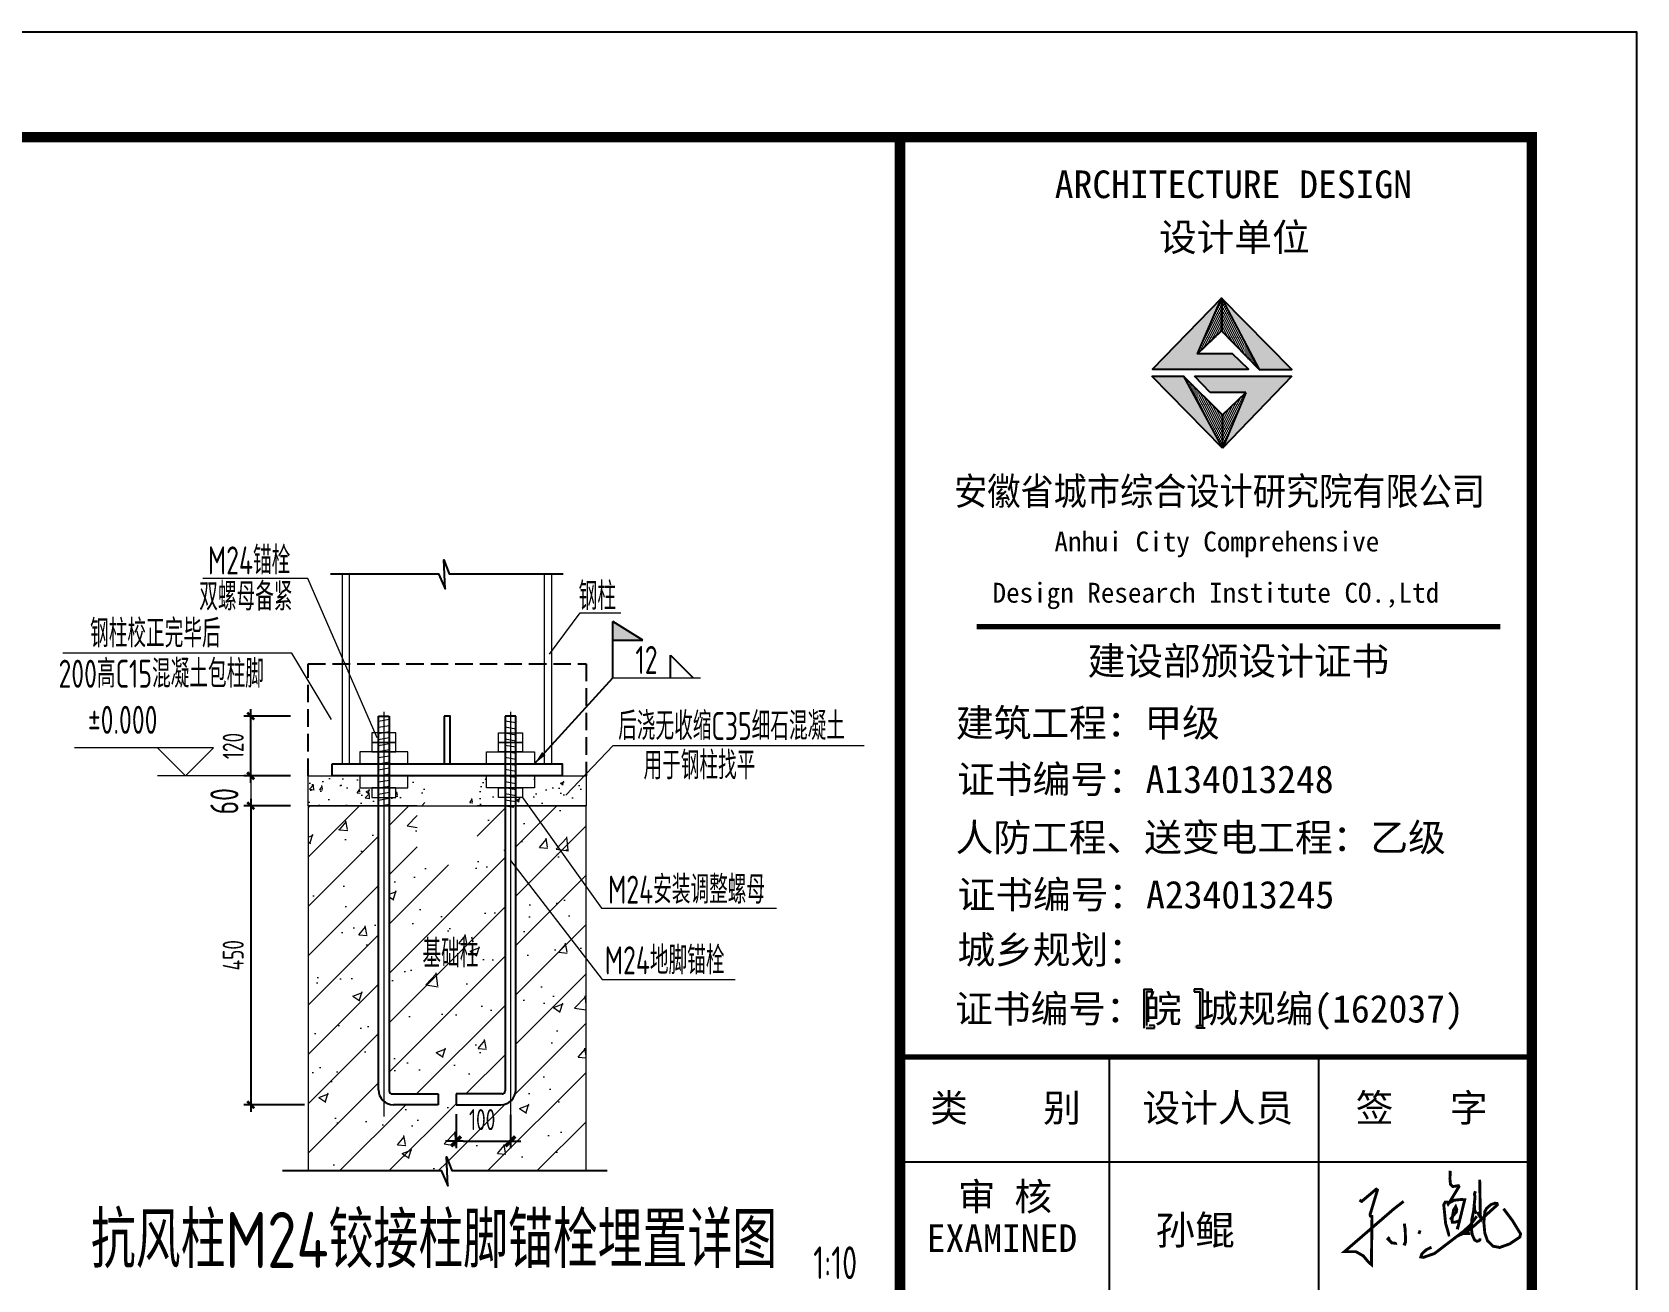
# Model space of a CAD drawing. Extents: x 69728788 to 150163257, y 20675998 to 43663798.
# Drawn here: x 75132102 to 75162631, y 21616544 to 21640288 of the extents above; entities that cross this region are included whole.
import ezdxf
from ezdxf.enums import TextEntityAlignment as Align

# ---------------------------------------------------------------- set-up
doc = ezdxf.new("R2010")
doc.units = 0
doc.header["$LTSCALE"] = 1000
doc.header["$MEASUREMENT"] = 0
doc.linetypes.add('DASH', pattern=[0.35, 0.25, -0.1])
doc.linetypes.add('HIDDEN', pattern=[0.375, 0.25, -0.125])
doc.layers.get('0').update_dxf_attribs({"linetype": 'CONTINUOUS'})
doc.layers.get('DEFPOINTS').update_dxf_attribs({"linetype": 'CONTINUOUS'})
for name, color, linetype in [('03', 3, 'CONTINUOUS'), ('AXIS', 3, 'CONTINUOUS'), ('BOLT', 2, 'CONTINUOUS'), ('DIM', 3, 'CONTINUOUS'), ('PUB_TITLE', 4, 'CONTINUOUS'), ('TEXT', 7, 'CONTINUOUS'), ('THIN', 7, 'CONTINUOUS'), ('WELD', 7, 'CONTINUOUS'), ('图框', 253, 'CONTINUOUS'), ('引线', 254, 'CONTINUOUS'), ('虚线', 5, 'HIDDEN'), ('钢柱', 3, 'CONTINUOUS')]:
    doc.layers.add(name, color=color, linetype=linetype)
for name, color, linetype, lineweight in [('修改', 7, 'CONTINUOUS', 20), ('加强板', 3, 'CONTINUOUS', 20), ('填满-深', 8, 'CONTINUOUS', 5), ('砼柱', 7, 'CONTINUOUS', 20)]:
    doc.layers.add(name, color=color, linetype=linetype, lineweight=lineweight)
doc.styles.add('STYLE-黑体', font='simhei.ttf')
doc.styles.add('TSSD_Dimension', font='Tssdeng.shx', dxfattribs={"width": 0.699999988079071, "bigfont": 'hztxt.shx'})
doc.styles.add('TSSD_Label', font='tssdeng.shx', dxfattribs={"width": 0.6, "bigfont": 'hztxt.shx'})
doc.styles.add('TSSD_Rein', font='atssdeng.shx', dxfattribs={"width": 0.7, "bigfont": 'atssdchn.shx'})
doc.styles.add('黑体', font='simhei.ttf', dxfattribs={"width": 0.6, "height": 4.3})
doc.dimstyles.new('TSSD_100_100', dxfattribs={"dimtxt": 300, "dimasz": 100, "dimexe": 100, "dimexo": 250, "dimgap": 100, "dimtad": 1, "dimdec": 0, "dimzin": 0, "dimdsep": 46, "dimtxsty": 'TSSD_Dimension', "dimblk": '_tsdbk', "dimcen": 0, "dimclrt": 7, "dimadec": 0, "dimazin": 0, "dimtfac": 1, "dimtdec": 0, "dimtix": 1, "dimtmove": 2, "dimatfit": 3, "dimldrblk": '_tsdbk', "dimfxl": 250, "dimtolj": 1, "dimtzin": 0, "dimarcsym": 0})
doc.dimstyles.new('TSSD_20_100', dxfattribs={"dimtxt": 300, "dimasz": 100, "dimexe": 100, "dimexo": 250, "dimgap": 100, "dimtad": 1, "dimdec": 0, "dimlfac": 0.2, "dimzin": 0, "dimdsep": 46, "dimtxsty": 'TSSD_Dimension', "dimblk": 'ARCHTICK', "dimcen": 0, "dimdle": 100, "dimclrt": 7, "dimadec": 0, "dimazin": 0, "dimtfac": 1, "dimtdec": 0, "dimtix": 1, "dimtmove": 2, "dimatfit": 3, "dimfxl": 1, "dimtolj": 1, "dimtzin": 0, "dimarcsym": 0})
doc.dimstyles.new('TSSD_LEADER_STYLE_200.0', dxfattribs={"dimtxt": 0.18, "dimasz": 200, "dimexe": 0.18, "dimexo": 0.0625, "dimgap": 0.09, "dimtad": 0, "dimtih": 1, "dimtoh": 1, "dimdec": 4, "dimzin": 0, "dimdsep": 46, "dimtxsty": 'Standard', "dimcen": 0.09, "dimadec": 0, "dimazin": 0, "dimtfac": 1, "dimtdec": 4, "dimtofl": 0, "dimtmove": 0, "dimatfit": 3, "dimfxl": 1, "dimtolj": 1, "dimtzin": 0, "dimarcsym": 0})

# ---------------------------------------------------------------- blocks, each defined once
blk = doc.blocks.new('5555')
at = {"layer": '修改', "color": 1, "const_width": 750}
for points in [[(2546225.128871572, -869415.0987408231), (2546141.102509155, -871490.1371774294), (2546284.330992023, -872921.410141282), (2546892.334469817, -873483.3129399905), (2547353.264729666, -873420.8582020712), (2548329.811880596, -873264.7209573236), (2548329.811880596, -873264.7209573236), (2548464.209919769, -873530.2525809142), (2546131.167971875, -877394.5140056061), (2545699.682896825, -878021.6853183531), (2545454.521105718, -877482.7100089564), (2544954.390337309, -877482.7100089564), (2544541.043860286, -878174.9943888097), (2545023.858338366, -883014.9570130524), (2545889.146739246, -886025.8859699176), (2545889.146739246, -886025.8859699176), (2546172.918959669, -885987.8236020074)], [(2553841.712714696, -871685.9709826235), (2554033.630802725, -881466.8714121189), (2553202.757736531, -880090.5018781718)], [(2522716.089985067, -876986.1925094603), (2523307.492297866, -877328.9636606799), (2527056.984897212, -874161.2858033846), (2527376.342238323, -874397.679526087), (2525673.102701562, -880071.1323371718), (2525460.198191654, -880673.9368766602), (2525566.650446608, -881146.7245886978), (2525968.804434211, -881229.4623516488), (2525824.479925247, -893690.9310112626), (2525037.580440252, -893023.2813706492), (2523701.337347358, -891420.9221265242), (2521815.748917816, -890352.6828081958), (2518816.625057738, -890352.6828081958), (2531693.697944357, -879226.3382520479), (2534158.324682527, -877327.246012072)], [(2552743.89102529, -874686.9068081356), (2552477.803318474, -875484.605005505), (2552640.412216528, -876060.7203998977), (2552270.846853451, -879812.8563258006), (2551827.230002685, -881933.6278898332), (2551664.621104631, -884134.6839282662), (2551930.708235196, -885995.9796332504), (2552522.01373812, -887310.7044597764), (2553108.426308557, -887653.5230716376), (2553572.864773915, -887566.5023857452), (2553913.936339725, -887283.685223253), (2553928.450329891, -886921.0989875959)], [(2545915.42543435, -877708.0996619796), (2547247.797284701, -877031.9762971216), (2549109.548011012, -876828.2789568849), (2549965.681539864, -876909.7579463061), (2549748.250592001, -877819.6056394179), (2548171.307606037, -884205.4314800637), (2547736.44628656, -884096.7930052571)], [(2546228.02049037, -882073.4002787969), (2547016.207316216, -880959.8552454483), (2547777.214769362, -880131.4862751251), (2547899.51964152, -879411.7560462409), (2547627.731100753, -878692.025817357), (2547070.56490912, -879588.2936344597), (2546679.285321344, -882105.3951503206), (2546772.680344266, -882758.7004786383), (2547299.697174501, -882758.7004786383), (2548473.810232478, -882398.7157793778), (2548609.208857113, -882432.1516914675)], [(2548009.160888955, -886338.0458174198), (2549639.246705314, -885612.810943908), (2550404.415830632, -885303.3185012266), (2552444.866063145, -883610.213444121), (2556118.744386803, -880300.1965903642), (2558144.014111254, -878475.50988853), (2558428.461100386, -878219.2345726164), (2558316.026042269, -877868.4789015313), (2557803.299041238, -877796.4275152581), (2556785.856632668, -878148.6782630249), (2555672.277983436, -879093.350068483), (2555191.596780125, -879933.9481529638), (2554914.940085592, -882770.8394709036), (2555166.401433634, -885531.2895598689), (2555870.338888599, -887541.1178750235), (2557316.813855358, -888942.3391873236), (2559020.931595995, -889257.6935524895), (2561621.289237883, -888324.2448555699), (2564234.269619859, -886570.874649239), (2564423.61590743, -885738.3390078825), (2562327.152517882, -882312.9482677259), (2560017.126541769, -879222.4755424261)], [(2552455.62953499, -877936.7883628492), (2552509.277476926, -879437.5623700793), (2552792.673406581, -880161.8893487306), (2553010.670231219, -880428.7469373208)], [(2534323.010959172, -883064.9026723565), (2534567.762460805, -884613.9004241575), (2534661.001320177, -887828.3619421783), (2534462.868960105, -888399.0454928206), (2534008.330457072, -888247.6396474128)], [(2538420.5863491, -884840.2700861001), (2538097.405594134, -885744.5355545525)], [(2541378.553910623, -889202.5021591415), (2540053.359244833, -889824.0925803932), (2538845.359272744, -890950.1621570606), (2538601.956194384, -891715.8894798597), (2539269.060949008, -891823.9922893366), (2542159.538196942, -890817.5584580181), (2549532.613508091, -885171.4192460869), (2551341.503160833, -883541.341387559), (2553085.788932541, -881168.8519129255)], [(2530557.466360378, -886583.2728086025), (2530114.582498673, -887060.7833877299), (2531093.589081455, -888062.3911650586), (2532235.762947825, -888202.1502223815), (2532235.762947825, -888202.1502223815), (2532398.19147986, -888110.6637034351)], [(2548009.160888955, -886338.0458174198), (2549639.246705314, -885612.810943908), (2550577.489415287, -885631.0163660285), (2551433.749718976, -885694.735210134)]]:
    blk.add_lwpolyline(points, dxfattribs=at)
blk = doc.blocks.new('_ArchTick')
at = {"color": 0, "linetype": 'ByBlock', "const_width": 0.4}
blk.add_lwpolyline([(-0.5, -0.5), (0.5, 0.5)], dxfattribs=at)
blk = doc.blocks.new('*D7738')
at = {"layer": 'DEFPOINTS', "color": 0}
for p in [(75135717.90055422, 21623108.47186024), (75134899.99094222, 21618841.80519358), (75135918.43388756, 21618841.80519358)]:
    blk.add_point(p, dxfattribs=at)
at = {"layer": 'DIM', "color": 0, "lineweight": -2}
for p, q in [((75135467.90055422, 21623108.47186024), (75134799.99094222, 21623108.47186024)), ((75134899.99094222, 21623208.47186024), (75134899.99094222, 21618741.80519358)), ((75135668.43388756, 21618841.80519358), (75134799.99094222, 21618841.80519358))]:
    blk.add_line(p, q, dxfattribs=at)
at = {"layer": 'DIM', "color": 0, "lineweight": -2, "xscale": 100, "yscale": 100, "zscale": 100}
for p, rotation in [((75134899.99094222, 21623108.47186024), 90), ((75134899.99094222, 21618841.80519358), 270)]:
    blk.add_blockref('_ArchTick', p, dxfattribs=dict(at, rotation=rotation))
at = {"layer": 'DIM', "color": 7, "lineweight": 9, "insert": (75134649.99094222, 21620975.13852692), "char_height": 300, "attachment_point": 5, "rotation": 90, "style": 'TSSD_Dimension'}
blk.add_mtext('\\A1;450', dxfattribs=at)
blk = doc.blocks.new('*D7739')
at = {"layer": 'DEFPOINTS', "color": 0}
for p in [(75134899.99094222, 21624388.47186024), (75135717.90055422, 21624388.47186024), (75135717.90055422, 21623535.13852691)]:
    blk.add_point(p, dxfattribs=at)
at = {"layer": 'DIM', "color": 0, "lineweight": -2}
for p, q in [((75134899.99094222, 21623435.13852691), (75134899.99094222, 21624488.47186024)), ((75135467.90055422, 21624388.47186024), (75134799.99094222, 21624388.47186024)), ((75135467.90055422, 21623535.13852691), (75134799.99094222, 21623535.13852691))]:
    blk.add_line(p, q, dxfattribs=at)
at = {"layer": 'DIM', "color": 0, "lineweight": -2, "xscale": 100, "yscale": 100, "zscale": 100}
for p, rotation in [((75134899.99094222, 21624388.47186024), 90), ((75134899.99094222, 21623535.13852691), 270)]:
    blk.add_blockref('_ArchTick', p, dxfattribs=dict(at, rotation=rotation))
at = {"layer": 'DIM', "color": 7, "lineweight": 9, "insert": (75134649.99094222, 21623961.80519358), "char_height": 300, "attachment_point": 5, "rotation": 90, "style": 'TSSD_Dimension'}
blk.add_mtext('\\A1;120', dxfattribs=at)
blk = doc.blocks.new('_tsdbk')
blk.add_line((-1, 0), (1.5, 0))
at = {"const_width": 0.5}
blk.add_lwpolyline([(-0.7000000000000001, -0.7000000000000001), (0.7000000000000001, 0.7000000000000001)], dxfattribs=at)
blk = doc.blocks.new('*D7740')
at = {"layer": 'DEFPOINTS', "color": 0}
for p in [(75137828.33453931, 21618956.87833239), (75138604.86787264, 21618948.77214104), (75138604.86787264, 21618320.28739681)]:
    blk.add_point(p, dxfattribs=at)
at = {"layer": 'DIM', "color": 0, "lineweight": -2}
for p, q in [((75137828.33453931, 21618706.87833239), (75137828.33453931, 21618220.28739681)), ((75138604.86787264, 21618698.77214104), (75138604.86787264, 21618220.28739681)), ((75137928.33453931, 21618320.28739681), (75138504.86787264, 21618320.28739681))]:
    blk.add_line(p, q, dxfattribs=at)
at = {"layer": 'DIM', "color": 0, "lineweight": -2, "xscale": 100, "yscale": 100, "zscale": 100, "rotation": 180}
blk.add_blockref('_tsdbk', (75137828.33453931, 21618320.28739681), dxfattribs=at)
at = {"layer": 'DIM', "color": 0, "lineweight": -2, "xscale": 100, "yscale": 100, "zscale": 100}
blk.add_blockref('_tsdbk', (75138604.86787264, 21618320.28739681), dxfattribs=at)
at = {"layer": 'DIM', "color": 7, "lineweight": 9, "insert": (75138201.58884117, 21618629.70843975), "char_height": 300, "attachment_point": 5, "style": 'TSSD_Dimension'}
blk.add_mtext('\\A1;100', dxfattribs=at)
blk = doc.blocks.new('_WELD001')
at = {"linetype": 'ByBlock'}
h = blk.add_hatch(color=0, dxfattribs=at)
h.paths.add_polyline_path([(0.8000000000000002, 1), (9.18454765366783e-17, 1.5), (6.123031769111886e-17, 1)])
edge = h.paths.add_edge_path()
edge.add_line((0, 0), (9.18454765366783e-17, 1.5))
at = {"color": 0, "linetype": 'ByBlock'}
for p, q in [((0, 0), (9.18454765366783e-17, 1.5)), ((0.8000000000000002, 1), (9.18454765366783e-17, 1.5)), ((6.123031769111886e-17, 1), (0.8000000000000002, 1))]:
    blk.add_line(p, q, dxfattribs=at)
blk = doc.blocks.new('_WELD004')
at = {"color": 0, "linetype": 'ByBlock'}
for p, q in [((0, 1), (0.9999999999999991, 0)), ((0, 0), (0, 1))]:
    blk.add_line(p, q, dxfattribs=at)
blk = doc.blocks.new('12536532')
at = {"layer": '填满-深'}
h = blk.add_hatch(dxfattribs=at)
h.set_pattern_fill('_USER', color=256, scale=85.33333333324796, angle=10, style=0, pattern_type=0)
h.set_pattern_definition([(9.999999999999996, (75461127.11289948, 21400128.8621986), (-14.81797782756323, 84.03692825695768), [])])
h.paths.add_polyline_path([(75136722.13323581, 21624366.80011321), (75136875.7332358, 21624366.80011321), (75136875.7332358, 21623086.80011321), (75136722.13323581, 21623086.80011321)])
h = blk.add_hatch(dxfattribs=at)
h.set_pattern_fill('_USER', color=256, scale=85.33333333324796, angle=10, style=0, pattern_type=0)
h.set_pattern_definition([(170, (74814276.68820897, 21400128.8621986), (14.81797782756324, 84.03692825695768), [])])
h.paths.add_polyline_path([(75138681.66787264, 21624366.80011321), (75138528.06787264, 21624366.80011321), (75138528.06787264, 21623086.80011321), (75138681.66787264, 21623086.80011321)])
h = blk.add_hatch(dxfattribs=at)
h.set_pattern_fill('混凝土', color=256, scale=74.66666666666663, style=0)
h.set_pattern_definition([(49.99999999999999, (75066546.2396317, 21681156.12192508), (535.554269675229, -46.85492745367099), [55.99999999999997, -615.9999999999997]), (355, (75066546.2396317, 21681156.12192508), (-103.6009957643733, 561.6367931626753), [44.79999999999998, -492.7999999999998]), (100.4513999999998, (75066590.86915277, 21681152.21735121), (431.9536716798025, 514.7815247388452), [47.59267519999945, -523.5194436266581]), (46.18420000000001, (75066546.2396317, 21681305.45525841), (796.8733163071474, -123.5875306990001), [83.99999999999996, -923.9999999999997]), (96.63559999999998, (75066612.64573464, 21681295.15625585), (697.8814868096982, 727.3413436056626), [71.38901503999779, -785.2790399999755]), (351.1842, (75066546.2396317, 21681305.45525841), (697.8809190331081, 727.3418886909086), [67.20000000000002, -739.2000000000002]), (21, (75066620.90629837, 21681268.12192508), (445.6905989151178, -300.6221050301195), [55.99999999999997, -615.9999999999997]), (326.0000000000001, (75066620.90629837, 21681268.12192508), (181.6754478347809, 541.4453669683164), [44.79999999999998, -492.7999999999996]), (71.4514, (75066658.04716568, 21681243.07005927), (627.3662293408455, 240.8227708767643), [47.5926752, -523.5194436266664]), (37.49999999999999, (75066546.2396317, 21681156.12192508), (9.079358636910362, 248.5607441940458), [0, -486.8266666666664, 0, -500.2666666666664, 0, -494.6666666666664]), (7.500000000000001, (75066546.2396317, 21681156.12192508), (196.4252546234709, 294.4940782054955), [0, -285.2266666666664, 0, -475.6266666666662, 0, -188.5333333333332]), (327.5, (75066379.73296504, 21681156.12192508), (398.5874190087319, -16.84097089500358), [0, -186.6666666666666, 0, -582.3999999999996, 0, -772.7999999999995]), (317.5, (75066305.06629837, 21681156.12192508), (435.4456731089816, 74.74505347479713), [0, -242.6666666666665, 0, -386.7733333333331, 0, -548.7999999999997])])
h.paths.add_polyline_path([(75136628.26656914, 21623364.47186024), (75136457.59990248, 21623364.47186024), (75136457.59990248, 21623535.13852691), (75135717.90055422, 21623535.13852691), (75135717.90055422, 21623108.47186024), (75136722.13323581, 21623108.47186024), (75136722.13323581, 21623227.93852691), (75136628.26656914, 21623227.93852691)])
h.paths.add_polyline_path([(75139685.90055422, 21623535.13852691), (75138946.20120597, 21623535.13852691), (75138946.20120597, 21623364.47186024), (75138775.53453931, 21623364.47186024), (75138775.53453931, 21623227.93852691), (75138681.66787264, 21623227.93852691), (75138681.66787264, 21623108.47186024), (75139685.90055422, 21623108.47186024)])
h.paths.add_polyline_path([(75136875.7332358, 21623108.47186024), (75137384.42722969, 21623108.47186024), (75137384.42722969, 21623535.13852691), (75137140.26656914, 21623535.13852691), (75137140.26656914, 21623364.47186024), (75136969.59990248, 21623364.47186024), (75136969.59990248, 21623227.93852691), (75136875.7332358, 21623227.93852691)])
h.paths.add_polyline_path([(75138019.37387876, 21623108.47186024), (75138528.06787264, 21623108.47186024), (75138528.06787264, 21623227.93852691), (75138434.20120597, 21623227.93852691), (75138434.20120597, 21623364.47186024), (75138263.53453931, 21623364.47186024), (75138263.53453931, 21623535.13852691), (75138019.37387876, 21623535.13852691)])
h = blk.add_hatch(dxfattribs=at)
h.set_pattern_fill('钢筋混凝土', color=256, scale=199.111111111111, style=0)
h.set_pattern_definition([(45, (75066546.2396317, 21681156.12192508), (-351.9820421906368, 351.9820421906368), []), (49.99999999999999, (75066546.2396317, 21681156.12192508), (1428.144719133944, -124.9464732097893), [149.3333333333333, -1642.666666666666]), (355, (75066546.2396317, 21681156.12192508), (-276.2693220383288, 1497.698115100467), [119.4666666666667, -1314.133333333333]), (100.4513999999998, (75066665.25168788, 21681145.7097281), (1151.876457812807, 1372.75073263692), [126.913800533332, -1396.051849671093]), (46.18420000000001, (75066546.2396317, 21681554.3441473), (2124.995510152393, -329.566748530667), [223.9999999999999, -2463.999999999999]), (96.63559999999998, (75066723.32257286, 21681526.88014047), (1861.017298159195, 1939.576916281768), [190.370706773328, -2094.077439999934]), (351.1842, (75066546.2396317, 21681554.3441473), (1861.015784088288, 1939.578369842423), [179.2, -1971.200000000001]), (21, (75066745.35074282, 21681454.78859174), (1188.508263773648, -801.6589467469854), [149.3333333333333, -1642.666666666666]), (326.0000000000001, (75066745.35074282, 21681454.78859174), (484.4678608927491, 1443.854311915511), [119.4666666666666, -1314.133333333332]), (71.4514, (75066844.39305563, 21681387.98361624), (1672.976611575588, 642.1940556713715), [126.9138005333333, -1396.051849671111]), (37.49999999999999, (75066546.2396317, 21681156.12192508), (24.21162303176096, 662.8286511841221), [0, -1298.204444444444, 0, -1334.044444444444, 0, -1319.11111111111]), (7.500000000000001, (75066546.2396317, 21681156.12192508), (523.8006789959222, 785.3175418813212), [0, -760.6044444444436, 0, -1268.337777777777, 0, -502.7555555555551]), (327.5, (75066102.22185393, 21681156.12192508), (1062.899784023285, -44.90925572000953), [0, -497.7777777777775, 0, -1553.066666666666, 0, -2060.799999999998]), (317.5, (75065903.1107428, 21681156.12192508), (1161.188461623951, 199.320142599459), [0, -647.1111111111109, 0, -1031.395555555555, 0, -1463.466666666666])])
h.paths.add_polyline_path([(75138528.06787264, 21623108.47186024), (75138128.5672209, 21623108.47186024), (75138128.5672209, 21622265.27186025), (75137275.23388755, 21622265.27186025), (75137275.23388755, 21622582.4582649), (75136875.7332358, 21622420.83435405), (75136875.7332358, 21619038.07186025, 0.4142135623731944), (75136918.39990248, 21618995.40519358), (75137575.46656914, 21618995.40519358), (75137575.46656914, 21618841.80519358), (75136935.46656914, 21618841.80519358, -0.4142135623730553), (75136722.13323581, 21619055.13852691), (75136722.13323581, 21622358.69319708), (75135717.90055422, 21621952.41597904), (75135717.90055422, 21617901.23171557), (75137616.04876347, 21617901.23171557), (75137711.48471977, 21617686.24867311), (75137692.3163887, 21618100.6581641), (75137767.31508559, 21617901.23171557), (75139685.90055422, 21617901.23171557), (75139685.90055422, 21621021.8987181), (75138681.66787264, 21622235.25422703), (75138681.66787264, 21619055.13852691, -0.4142135623730951), (75138468.33453931, 21618841.80519358), (75137828.33453931, 21618841.80519358), (75137828.33453931, 21618995.40519358), (75138485.40120597, 21618995.40519358, 0.414213562373095), (75138528.06787264, 21619038.07186025)])
h.paths.add_polyline_path([(75139685.90055422, 21623108.47186024), (75138681.66787264, 21623108.47186024), (75138681.66787264, 21622235.25422703), (75139685.90055422, 21621021.8987181)])
h.paths.add_polyline_path([(75135717.90055422, 21621952.41597904), (75136722.13323581, 21622358.69319708), (75136722.13323581, 21623108.47186024), (75135717.90055422, 21623108.47186024)])
h.paths.add_polyline_path([(75137275.23388755, 21623108.47186024), (75136875.7332358, 21623108.47186024), (75136875.7332358, 21622420.83435405), (75137275.23388755, 21622582.4582649)])
h.paths.add_polyline_path([(75137953.5361054, 21618854.45139824), (75138438.86943872, 21618854.45139824), (75138438.86943872, 21618518.45139824), (75137953.5361054, 21618518.45139824)], flags=25)
h.paths.add_polyline_path([(75137305.4667617, 21620751.33098917), (75137862.11558059, 21620751.33098917), (75137862.11558059, 21621076.748312), (75137305.4667617, 21621076.748312)], flags=24)
at = {"layer": 'AXIS', "linetype": 'ByBlock', "lineweight": 5, "ltscale": 0.7}
for p, q in [((75136798.93323581, 21624448.70912483), (75136798.93323581, 21618672.76141093)), ((75138604.86787264, 21624448.70912483), (75138604.86787264, 21618672.76141093))]:
    blk.add_line(p, q, dxfattribs=at)
at = {"layer": 'BOLT', "color": 0}
for points in [[(75136875.7332358, 21624388.47186024), (75136875.7332358, 21619038.07186025, 0.414213562373095), (75136918.39990248, 21618995.40519358), (75137575.46656914, 21618995.40519358), (75137575.46656914, 21618841.80519358), (75136935.46656914, 21618841.80519358, -0.414213562373095), (75136722.13323581, 21619055.13852691), (75136722.13323581, 21624388.47186024), (75136875.7332358, 21624388.47186024)], [(75138528.06787264, 21624388.47186024), (75138528.06787264, 21619038.07186025, -0.414213562373095), (75138485.40120597, 21618995.40519358), (75137828.33453931, 21618995.40519358), (75137828.33453931, 21618841.80519358), (75138468.33453931, 21618841.80519358, 0.414213562373095), (75138681.66787264, 21619055.13852691), (75138681.66787264, 21624388.47186024), (75138528.06787264, 21624388.47186024)]]:
    blk.add_lwpolyline(points, format="xyb", dxfattribs=at)
at = {"layer": 'DIM', "lineweight": 9}
for p, q in [((75135467.90055422, 21623535.13852691), (75134799.99094222, 21623535.13852691)), ((75134899.99094222, 21623535.13852691), (75134899.99094222, 21623635.13852691)), ((75134899.99094222, 21623535.13852691), (75134899.99094222, 21623108.47186024)), ((75135467.90055422, 21623108.47186024), (75134799.99094222, 21623108.47186024)), ((75134899.99094222, 21623108.47186024), (75134899.99094222, 21623008.47186024))]:
    blk.add_line(p, q, dxfattribs=at)
at = {"layer": 'TEXT', "lineweight": 9}
for points in [[(75136702.64570011, 21624080.16516225), (75135712.87485467, 21626354.16834745), (75134218.15572757, 21626354.16834745)], [(75139160.87104559, 21625269.85791368), (75139597.65019329, 21625862.02358983), (75140178.44716373, 21625862.02358983)], [(75136051.62025495, 21624337.64518639), (75135488.03757136, 21625288.52720188), (75132219.79801893, 21625288.52720188)], [(75139395.585289, 21623257.9344809), (75140070.96029331, 21623967.24984013), (75143654.11778717, 21623967.24984013)], [(75138775.53453931, 21623227.93852691), (75139902.70142996, 21621646.73232226), (75142402.90276626, 21621646.73232226)], [(75138604.86787264, 21622328.04716715), (75139914.69760634, 21620628.89327329), (75141812.62008257, 21620628.89327329)]]:
    blk.add_lwpolyline(points, dxfattribs=at)
at = {"layer": 'THIN', "lineweight": 5}
for p, q in [((75133569.05665813, 21623935.13852691), (75132384.44127351, 21623935.13852691)), ((75133969.05665813, 21623535.13852691), (75133569.05665813, 21623935.13852691)), ((75134369.05665813, 21623935.13852691), (75133569.05665813, 21623935.13852691)), ((75133969.05665813, 21623535.13852691), (75134369.05665813, 21623935.13852691)), ((75134899.99094222, 21623535.13852691), (75133569.05665813, 21623535.13852691)), ((75133969.05665813, 21623535.13852691), (75133969.05665813, 21623535.13852691))]:
    blk.add_line(p, q, dxfattribs=at)
at = {"layer": 'WELD', "lineweight": 5}
blk.add_line((75140065.12624931, 21624936.26599334), (75141317.61917493, 21624936.26599334), dxfattribs=at)
at = {"layer": '加强板'}
for points in [[(75136969.59990248, 21624149.53852691), (75136628.26656914, 21624149.53852691), (75136628.26656914, 21624013.00519358), (75136969.59990248, 21624013.00519358)], [(75136969.59990248, 21624013.00519358), (75136628.26656914, 21624013.00519358), (75136628.26656914, 21623876.47186024), (75136969.59990248, 21623876.47186024)], [(75138434.20120597, 21624149.53852691), (75138775.53453931, 21624149.53852691), (75138775.53453931, 21624013.00519358), (75138434.20120597, 21624013.00519358)], [(75138434.20120597, 21624013.00519358), (75138775.53453931, 21624013.00519358), (75138775.53453931, 21623876.47186024), (75138434.20120597, 21623876.47186024)], [(75137140.26656914, 21623876.47186024), (75136457.59990248, 21623876.47186024), (75136457.59990248, 21623705.80519358), (75137140.26656914, 21623705.80519358)], [(75138263.53453931, 21623876.47186024), (75138946.20120597, 21623876.47186024), (75138946.20120597, 21623705.80519358), (75138263.53453931, 21623705.80519358)], [(75137140.26656914, 21623535.13852691), (75136457.59990248, 21623535.13852691), (75136457.59990248, 21623364.47186024), (75137140.26656914, 21623364.47186024)], [(75138263.53453931, 21623535.13852691), (75138946.20120597, 21623535.13852691), (75138946.20120597, 21623364.47186024), (75138263.53453931, 21623364.47186024)], [(75136969.59990248, 21623364.47186024), (75136628.26656914, 21623364.47186024), (75136628.26656914, 21623227.93852691), (75136969.59990248, 21623227.93852691)], [(75138434.20120597, 21623364.47186024), (75138775.53453931, 21623364.47186024), (75138775.53453931, 21623227.93852691), (75138434.20120597, 21623227.93852691)]]:
    blk.add_lwpolyline(points, close=True, dxfattribs=at)
at = {"layer": '引线'}
for points in [[(75136036.13724221, 21626418.79509215), (75137577.68891217, 21626418.79509215), (75137673.12486845, 21626203.81204969), (75137653.95653738, 21626618.22154069), (75137728.95523429, 21626418.79509215), (75139357.54787976, 21626418.79509215)], [(75135350.62554444, 21617901.23171557), (75137616.04876347, 21617901.23171557), (75137711.48471977, 21617686.24867311), (75137692.3163887, 21618100.6581641), (75137767.31508559, 21617901.23171557), (75139986.9697058, 21617901.23171557)]]:
    blk.add_lwpolyline(points, dxfattribs=at)
at = {"layer": '砼柱', "lineweight": 5}
for p, q in [((75135717.90055422, 21623108.47186024), (75135717.90055422, 21617901.23171557)), ((75139685.90055422, 21617901.23171557), (75139685.90055422, 21623108.47186024))]:
    blk.add_line(p, q, dxfattribs=at)
at = {"layer": '砼柱'}
for points in [[(75137275.23388755, 21623108.47186024), (75135717.90055422, 21623108.47186024), (75135717.90055422, 21623535.13852691), (75139685.90055422, 21623535.13852691), (75139685.90055422, 21623108.47186024), (75138128.5672209, 21623108.47186024)], [(75135717.90055422, 21623108.47186024), (75137320.94817327, 21623108.47186024), (75137320.94817327, 21623108.47186024), (75138082.85293518, 21623108.47186024), (75138082.85293518, 21623108.47186024), (75139685.90055422, 21623108.47186024)]]:
    blk.add_lwpolyline(points, dxfattribs=at)
at = {"layer": '虚线', "linetype": 'DASH'}
blk.add_lwpolyline([(75135717.90055422, 21623535.13852691), (75135717.90055422, 21625135.13852691), (75139685.90055422, 21625135.13852691), (75139685.90055422, 21623535.13852691)], dxfattribs=at)
at = {"layer": '钢柱', "lineweight": 5}
for p, q in [((75136208.5672209, 21623705.80519358), (75136208.5672209, 21626418.79509215)), ((75136310.96722089, 21623705.80519358), (75136310.96722089, 21626418.79509215)), ((75139092.83388756, 21623705.80519358), (75139092.83388756, 21626418.79509215)), ((75139195.23388755, 21623705.80519358), (75139195.23388755, 21626418.79509215))]:
    blk.add_line(p, q, dxfattribs=at)
at = {"layer": '钢柱'}
for points in [[(75137659.23388755, 21624388.47186024), (75137659.23388755, 21623705.80519358), (75137744.5672209, 21623705.80519358), (75137744.5672209, 21624388.47186024)], [(75136059.23388757, 21623705.80519358), (75139344.5672209, 21623705.80519358), (75139344.5672209, 21623535.13852691), (75136059.23388757, 21623535.13852691)]]:
    blk.add_lwpolyline(points, close=True, dxfattribs=at)
at = {"layer": 'DIM', "lineweight": 9, "xscale": 100, "yscale": 100, "zscale": 100}
for p, rotation in [((75134899.99094222, 21623535.13852691), 270), ((75134899.99094222, 21623108.47186024), 90)]:
    blk.add_blockref('_ArchTick', p, dxfattribs=dict(at, rotation=rotation))
at = {"layer": 'WELD'}
for name, p, xscale, yscale, zscale in [('_WELD001', (75140065.12624931, 21624936.26599334), 533.3333333283663, 533.3333333320916, 533.3333333333333), ('_WELD004', (75140890.95250826, 21624936.26599334), 320, 320, 319.9999999999999)]:
    blk.add_blockref(name, p, dxfattribs=dict(at, xscale=xscale, yscale=yscale, zscale=zscale))
at = {"layer": 'DIM', "color": 7, "style": 'TSSD_Dimension', "width": 0.7}
blk.add_text('60', height=399.9999999999999, rotation=90, dxfattribs=at).set_placement((75134723.2438154, 21622984.33239853))
at = {"layer": 'TEXT', "lineweight": 5, "style": 'TSSD_Rein', "width": 0.7}
for s, p in [('M24锚栓', (75134288.50384568, 21626409.76820067)), ('双螺母备紧', (75134165.62395863, 21625894.79351962)), ('钢柱', (75139578.9328656, 21625900.49887167)), ('钢柱校正完毕后', (75132608.12519164, 21625367.78939322)), ('12', (75140388.14191282, 21624989.59932667)), ('200高C15混凝土包柱脚', (75132156.98001671, 21624792.34505009)), ('后浇无收缩C35细石混凝土', (75140142.34136719, 21624046.89087861)), ('用于钢柱找平', (75140503.59386075, 21623484.25860909)), ('M24安装调整螺母', (75139998.09031156, 21621711.84234992)), ('基础柱', (75137349.82581681, 21620800.27587106)), ('M24地脚锚栓', (75139951.25943348, 21620702.6989492))]:
    blk.add_text(s, height=399.9999999999999, dxfattribs=at).set_placement(p)
at = {"layer": 'TEXT', "lineweight": 5, "style": 'TSSD_Label', "width": 0.7}
blk.add_text('%%p0.000', height=399.9999999999999, dxfattribs=at).set_placement((75133569.05665813, 21624015.13852691), align=Align.BOTTOM_RIGHT)
at = {"layer": 'TEXT', "lineweight": 5, "style": 'TSSD_Label', "width": 0.8}
blk.add_text('抗风柱M24铰接柱脚锚栓埋置详图', height=799.9999999999998, dxfattribs=at).set_placement((75137514.70380372, 21616512.55002498), align=Align.CENTER)
at = {"layer": 'TEXT', "color": 0, "lineweight": 5, "style": 'TSSD_Rein', "width": 0.7}
blk.add_text('1:10', height=466.6666666666666, dxfattribs=at).set_placement((75142924.582255, 21616214.00821727), align=Align.BOTTOM_LEFT)
at = {"layer": 'DIM', "lineweight": 9}
for base, p1, p2, text, picture, middle in [((75134899.99094222, 21624388.47186024), (75135717.90055422, 21623535.13852691), (75135717.90055422, 21624388.47186024), '120', '*D7739', (75134649.99094222, 21623961.80519358)), ((75134899.99094222, 21618841.80519358), (75135717.90055422, 21623108.47186024), (75135918.43388756, 21618841.80519358), '450', '*D7738', (75134649.99094222, 21620975.13852692))]:
    dim = blk.add_linear_dim(base=base, p1=p1, p2=p2, angle=90, text=text, dimstyle='TSSD_20_100', dxfattribs=at)
    dim.commit()
    dim.dimension.update_dxf_attribs({"geometry": picture, "text_midpoint": middle})
dim = blk.add_linear_dim(base=(75138604.86787264, 21618320.28739681), p1=(75137828.33453931, 21618956.87833239), p2=(75138604.86787264, 21618948.77214104), text='100', dimstyle='TSSD_100_100', dxfattribs=at)
dim.commit()
dim.dimension.update_dxf_attribs({"geometry": '*D7740', "text_midpoint": (75138201.58884117, 21618629.70843975), "dimtype": 160})
at = {"layer": 'WELD', "lineweight": 5}
blk.add_leader([(75138946.20120597, 21623705.80519358), (75140065.12624931, 21624936.26599334)], dimstyle='TSSD_LEADER_STYLE_200.0', dxfattribs=at)

msp = doc.modelspace()

# ---------------------------------------------------------------- hatches: boundary and pattern name
at = {"layer": '图框'}
for color, points in [(1, [(75154273.55659096, 21634167.53378352), (75154728.83704804, 21635223.59755526), (75153416.06109135, 21633874.38264172), (75155243.92570056, 21633874.38264172), (75154940.66368787, 21634167.53378352)]), (1, [(75155446.0527956, 21633868.76354754), (75156064.9136632, 21633868.76354754), (75154728.83704804, 21635223.59755526)]), (1, [(75154008.02560376, 21633738.5596182), (75153401.12093751, 21633738.5596182), (75154746.6048197, 21632371.93659446)]), (1, [(75154217.32370074, 21633742.64356542), (75154515.76652823, 21633429.43121442), (75155191.88665698, 21633429.43121442), (75154746.6048197, 21632371.93659446), (75156065.89245398, 21633742.64356542)]), (4, [(75153303.48460262, 21622026.29589056), (75153406.06290303, 21622026.29589056), (75153406.06290303, 21622077.53902932), (75153358.7201827, 21622077.53902932), (75153248.25383528, 21622077.53902932), (75153248.25383528, 21621332.77438205), (75153358.7201827, 21621332.77438205), (75153406.06290303, 21621332.77438205), (75153406.06290303, 21621384.01752079), (75153303.48460262, 21621384.01752079)]), (4, [(75154313.51076354, 21621384.01752079), (75154210.93246312, 21621384.01752079), (75154210.93246312, 21621332.77438205), (75154258.27518345, 21621332.77438205), (75154368.74153091, 21621332.77438205), (75154368.74153091, 21622077.53902932), (75154258.27518345, 21622077.53902932), (75154210.93246312, 21622077.53902932), (75154210.93246312, 21622026.29589056), (75154313.51076354, 21622026.29589056)])]:
    msp.add_hatch(color=color, dxfattribs=at).paths.add_polyline_path(points)
h = msp.add_hatch(dxfattribs=at)
h.set_pattern_fill('DOTS', color=256, scale=600, style=0)
h.set_pattern_definition([(0, (70596003.19876052, 23357323.27180116), (18.75, 37.5), [0, -37.5])])
h.paths.add_polyline_path([(75154746.6048197, 21632371.93659446), (75154746.6048197, 21633001.83574796), (75154008.02560376, 21633738.5596182)])
h.paths.add_polyline_path([(75155191.88665698, 21633429.43121442), (75154746.6048197, 21633001.83574796), (75154746.6048197, 21632371.93659446)])
h.paths.add_polyline_path([(75154728.83704804, 21635223.59755526), (75154728.83704804, 21634602.52794126), (75155446.0527956, 21633868.76354754)])
h.paths.add_polyline_path([(75154728.83704804, 21634602.52794126), (75154728.83704804, 21635223.59755526), (75154273.55659096, 21634167.53378352)])

# ---------------------------------------------------------------- linework, layer by layer
at = {"layer": 'PUB_TITLE'}
msp.add_lwpolyline([(75043830.50388874, 21556287.68863738), (75162630.50388874, 21556287.68863738), (75162630.50388874, 21640287.68863738), (75043830.50388874, 21640287.68863738)], close=True, dxfattribs=at)
at = {"layer": 'PUB_TITLE', "const_width": 200}
msp.add_lwpolyline([(75048830.50388874, 21558287.68863738), (75160630.50388874, 21558287.68863738), (75160630.50388874, 21638287.68863738), (75048830.50388874, 21638287.68863738)], close=True, dxfattribs=at)
at = {"layer": '图框'}
for p, q in [((75154273.55659096, 21634167.53378352), (75154728.83704804, 21635223.59755526)), ((75154728.83704804, 21635223.59755526), (75155446.0527956, 21633868.76354754)), ((75154746.6048197, 21632371.93659446), (75153401.12093751, 21633738.5596182)), ((75153401.12093751, 21633738.5596182), (75154008.02560376, 21633738.5596182)), ((75154746.6048197, 21632371.93659446), (75153401.12093751, 21633738.5596182)), ((75153401.12093751, 21633738.5596182), (75154008.02560376, 21633738.5596182)), ((75153401.12093751, 21633738.5596182), (75154008.02560376, 21633738.5596182)), ((75154746.6048197, 21633001.83574796), (75154008.02560376, 21633738.5596182)), ((75154217.32370074, 21633742.64356542), (75156065.89245398, 21633742.64356542)), ((75154515.76652823, 21633429.43121442), (75154217.32370074, 21633742.64356542)), ((75156065.89245398, 21633742.64356542), (75154746.6048197, 21632371.93659446)), ((75155191.88665698, 21633429.43121442), (75154515.76652823, 21633429.43121442)), ((75154746.6048197, 21633001.83574796), (75155191.88665698, 21633429.43121442)), ((75155191.88665698, 21633429.43121442), (75154746.6048197, 21632371.93659446)), ((75154746.6048197, 21632371.93659446), (75154746.6048197, 21633001.83574796)), ((75154746.6048197, 21632371.93659446), (75154746.6048197, 21633001.83574796)), ((75154746.6048197, 21632371.93659446), (75154746.6048197, 21633001.83574796))]:
    msp.add_line(p, q, dxfattribs=at)
at = {"layer": '图框', "color": 1}
for p, q in [((75154746.6048197, 21632371.93659446), (75153401.12093751, 21633738.5596182)), ((75154008.02560376, 21633738.5596182), (75154746.6048197, 21632371.93659446))]:
    msp.add_line(p, q, dxfattribs=at)
at = {"layer": '图框', "color": 4}
for p, q in [((75153248.25383528, 21622077.53902932), (75153358.7201827, 21622077.53902932)), ((75153248.25383528, 21622077.53902932), (75153248.25383528, 21621332.77438205)), ((75153406.06290303, 21622026.29589056), (75153303.48460262, 21622026.29589056)), ((75153303.48460262, 21622026.29589056), (75153303.48460262, 21621384.01752079)), ((75153358.7201827, 21622077.53902932), (75153406.06290303, 21622077.53902932)), ((75153406.06290303, 21622077.53902932), (75153406.06290303, 21622026.29589056)), ((75154258.27518345, 21622077.53902932), (75154210.93246312, 21622077.53902932)), ((75154210.93246312, 21622077.53902932), (75154210.93246312, 21622026.29589056)), ((75154210.93246312, 21622026.29589056), (75154313.51076354, 21622026.29589056)), ((75154368.74153091, 21622077.53902932), (75154258.27518345, 21622077.53902932)), ((75154313.51076354, 21622026.29589056), (75154313.51076354, 21621384.01752079)), ((75154368.74153091, 21622077.53902932), (75154368.74153091, 21621332.77438205)), ((75153294.19605426, 21621332.77438205), (75153404.66240169, 21621332.77438205)), ((75153452.00512205, 21621384.01752079), (75153349.42682163, 21621384.01752079)), ((75153404.66240169, 21621332.77438205), (75153452.00512205, 21621332.77438205)), ((75153452.00512205, 21621332.77438205), (75153452.00512205, 21621384.01752079)), ((75154256.87468214, 21621332.77438205), (75154256.87468214, 21621384.01752079)), ((75154256.87468214, 21621384.01752079), (75154359.45298253, 21621384.01752079)), ((75154304.21740247, 21621332.77438205), (75154256.87468214, 21621332.77438205)), ((75154414.6837499, 21621332.77438205), (75154304.21740247, 21621332.77438205))]:
    msp.add_line(p, q, dxfattribs=at)
at = {"layer": '图框', "color": 0}
msp.add_line((75148612.03222968, 21618792.79015793), (75160630.50388874, 21618792.79015793), dxfattribs=at)
msp.add_line((75148612.03222968, 21618792.79015793), (75160630.50388874, 21618792.79015793), dxfattribs=at)
at = {"layer": '图框', "color": 4}
for points, const_width in [([(75148612.03222968, 21638287.68863738), (75148612.03222968, 21558287.68863738)], 197.1810340409188), ([(75150069.46132363, 21628975.71843234), (75160029.46132363, 21628975.71843234)], 99.6)]:
    msp.add_lwpolyline(points, dxfattribs=dict(at, const_width=const_width))
at = {"layer": '图框'}
for points in [[(75154940.66368787, 21634167.53378352), (75154273.55659096, 21634167.53378352), (75154728.83704804, 21634602.52794126), (75155446.0527956, 21633868.76354754), (75156064.9136632, 21633868.76354754), (75154728.83704804, 21635223.59755526), (75153416.06109135, 21633874.38264172), (75155243.92570056, 21633874.38264172), (75154940.66368787, 21634167.53378352)], [(75154728.83704804, 21635223.59755526), (75154728.83704804, 21634602.52794126)]]:
    msp.add_lwpolyline(points, dxfattribs=at)
at = {"layer": '图框', "color": 0, "const_width": 100}
msp.add_lwpolyline([(75148612.03222968, 21620784.79015793), (75160630.50388874, 21620784.79015793), (75160630.50388874, 21600466.39015792), (75148612.03222968, 21600466.39015792)], close=True, dxfattribs=at)
at = {"layer": '图框', "color": 0}
for points in [[(75152596.03222968, 21618792.79015793), (75152596.03222968, 21620784.79015793)], [(75156580.03222968, 21618792.79015793), (75156580.03222968, 21620784.79015793)], [(75152596.03222968, 21607239.19015793), (75152596.03222968, 21618792.79015793)], [(75156580.038583, 21607239.19129132), (75156580.038583, 21618792.79129133)]]:
    msp.add_lwpolyline(points, dxfattribs=at)

# ---------------------------------------------------------------- block references
at = {"xscale": 0.07350000739097595, "yscale": 0.07349999994039536, "zscale": 0.0735}
msp.add_blockref('5555', (74971932.30824523, 21682521.98184004), dxfattribs=at)
at = {"layer": '03', "xscale": 1.333330001682043, "yscale": 1.333329999819398, "zscale": 1.33333}
msp.add_blockref('12536532', (-25043354.64294703, -7205173.08890905), dxfattribs=at)

# ---------------------------------------------------------------- texts
at = {"layer": '图框', "color": 4}
for s, height, style, p in [('ARCHITECTURE DESIGN', 525.888, '黑体', (75151555.51102231, 21637128.25002552)), ('设计单位', 525.888, '黑体', (75153538.14541636, 21636121.03957903)), ('Anhui City Comprehensive ', 378.48, '黑体', (75151550.19332339, 21630404.67343529)), (' Design Research Institute CO.,Ltd', 378.48, '黑体', (75150115.47250788, 21629430.71232151)), ('建设部颁设计证书', 525.888, '黑体', (75152180.47528957, 21628058.41303096)), (' 建筑工程：甲级', 525.888, '黑体', (75149317.89816354, 21626879.94594603)), ('证书编号：A134013248', 525.888, '黑体', (75149698.33642332, 21625808.3134345)), ('人防工程、送变电工程：乙级', 525.888, '黑体', (75149670.71167172, 21624700.88405186)), ('证书编号：A234013245', 525.888, '黑体', (75149707.90892212, 21623612.56412821)), ('城乡规划：', 525.888, '黑体', (75149704.04937874, 21622561.95058692)), ('证书编号：皖 城规编(162037)', 525.888, '黑体', (75149661.96670313, 21621441.6851574)), ('孙鲲', 552.1823999919696, 'STYLE-黑体', (75153473.64324294, 21617215.41838502))]:
    msp.add_text(s, height=height, dxfattribs=dict(at, style=style)).set_placement(p)
at = {"layer": '图框', "color": 4, "style": '黑体', "width": 0.88}
msp.add_text('安徽省城市综合设计研究院有限公司', height=525.888, dxfattribs=at).set_placement((75149641.86984093, 21631288.58073193))
at = {"layer": '图框', "color": 0, "style": 'STYLE-黑体'}
for s, p in [('类    别 ', (75149186.52084155, 21619554.45634316)), ('设计人员', (75153223.63541089, 21619554.45634316)), ('签   字', (75157281.80242564, 21619554.45634316)), ('审 核', (75149712.05819137, 21617865.01124018)), ('EXAMINED ', (75149120.71240874, 21617075.23261452))]:
    msp.add_text(s, height=525.887999992352, dxfattribs=at).set_placement(p)

doc.saveas('drawing.dxf')
